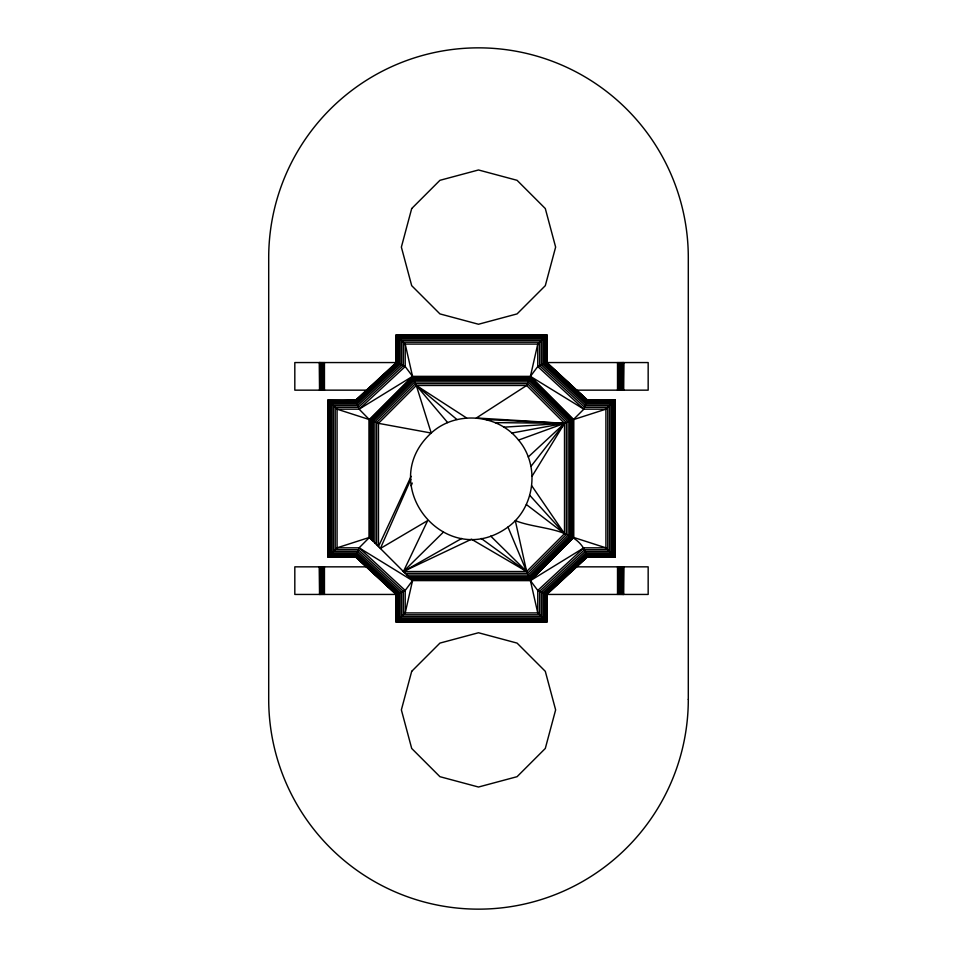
<?xml version="1.0" encoding="UTF-8"?>
<svg xmlns="http://www.w3.org/2000/svg" width="957" height="957" viewBox="0 0 957 957"><rect width="100%" height="100%" fill="white"/><g stroke="black" fill="none" stroke-linecap="round" stroke-linejoin="round"><path stroke-width="1.44" d="M546.519 621.679L546.722 594.369L587.371 556.795L614.37 556.292L614.37 400.708M396.748 621.38L546.232 621.38L546.722 594.369L537.762 590.457L530.429 580.636L507.976 527.056C535.047 507.545 540.155 465.509 518.527 440.088C497.951 413.819 455.747 410.409 431.212 433.043C374.474 484.756 445.962 572.298 507.976 527.056M328.969 401.067L355.801 400.708L396.748 362.847L397.119 335.979L397.119 363.014L355.944 401.067L328.969 401.067L355.693 400.409L396.461 362.715L397.119 335.979L545.861 335.979L545.861 363.014L587.024 401.067L613.042 402.036L613.042 554.964L586.653 554.964L544.892 593.567L544.892 620.052L545.861 593.986L587.024 555.933L613.999 555.933M355.549 400.038L359.114 409.165L369.342 419.561L369.342 537.439L412.539 580.636L405.206 612.923L396.126 622.002L396.078 594.441L355.561 556.926L328.107 556.795M411.199 485.821L412.252 483.046M615.04 400.038L605.913 409.165L583.866 409.165L530.429 376.364L412.539 376.364L369.342 419.561L369.39 537.487L359.114 547.835L355.549 556.962L327.94 556.962L327.94 400.038L355.609 400.205L396.246 362.631L396.126 334.998L546.89 334.95L546.854 362.571L587.419 400.074L615.04 400.038L615.04 556.962L587.431 556.962C578.65 526.206 539.078 530.465 515.285 520.572L526.649 571.52L403.423 571.52L427.683 520.572L380.384 548.481L410.888 479.218M369.725 537.822L369.725 419.716L412.694 376.735L530.274 376.735L573.255 419.716L583.866 409.165L587.419 400.074L546.722 362.631L546.722 335.117L396.461 335.321L396.461 362.715L405.206 366.543L412.539 376.364L416.319 385.48L431.212 433.043L378.47 423.341L369.39 419.573L337.067 409.165L327.94 400.038M411.127 476.287L378.47 546.567L378.47 423.341L416.319 385.48L526.649 385.48L564.51 423.341L564.51 533.659L526.649 571.52L471.49 539.234L403.423 571.52L443.258 532.271M532.176 476.06L564.51 423.341L573.458 419.621L573.458 537.379M615.04 556.962L605.913 547.835L583.866 547.835L530.429 580.636L412.503 580.6L405.206 590.457L396.078 594.441M530.991 466.346L564.51 423.341L476.371 417.97L526.649 385.48L530.417 376.4L537.762 344.077L546.89 334.95M327.94 556.962L337.067 547.835L369.342 537.439M530.154 579.978L572.968 537.164L572.968 419.836L530.154 377.022M613.042 402.036L586.653 402.036L544.892 363.433L544.892 336.948L398.076 336.948L398.076 363.433L356.327 402.036L329.938 402.036L329.938 554.964L355.944 555.933L397.119 593.986L397.119 621.021L396.461 594.285L355.609 556.795L396.246 594.369L396.126 622.002L546.89 622.05L537.762 612.923L530.429 580.636L573.59 537.427L573.626 419.561L530.429 376.364L537.762 366.543L546.854 362.571M530.429 580.636L573.626 537.439L605.913 547.835L605.913 409.165L573.626 419.561M528.276 456.968L564.51 423.341L486.024 419.537M412.539 580.636L359.114 547.835L337.067 547.835L337.067 409.165L359.114 409.165L405.206 366.543L405.206 344.077L396.078 334.95L396.461 362.715M583.866 547.835L537.762 590.457L537.762 612.923L405.206 612.923L405.206 590.457L359.114 547.835M546.89 594.441L546.854 622.002L546.854 594.429L587.419 556.926L614.657 556.591M359.114 409.165L412.539 376.364L405.206 344.077L537.762 344.077L537.762 366.543L583.866 409.165M403.423 571.52L461.741 538.444M518.527 440.088L564.51 423.341L495.295 422.623M511.756 433.043L564.51 423.341L503.944 427.169M396.748 335.62L546.232 335.62L546.232 362.847L587.167 400.708L613.999 401.067L587.024 401.067L613.557 401.521L613.557 555.479M397.155 362.559L294.816 362.559L294.816 390.157L367.476 390.157M545.849 362.559L648.164 362.559L648.164 390.157L575.719 390.157M355.693 400.409L328.311 400.409L328.311 556.591M614.657 400.409L587.287 400.409L546.232 362.847M329.938 554.964L356.327 554.964L398.076 593.567L398.076 620.052L397.119 593.986L397.562 620.567L545.418 620.567L545.861 593.986L545.861 621.021M328.969 555.933L355.944 555.933L329.423 555.479L329.423 401.521M397.119 621.021L396.748 594.153L355.801 556.292L328.61 556.292L328.61 400.708M614.37 556.292L587.167 556.292L546.232 594.153L546.232 621.38M587.371 556.795L614.992 556.926L614.992 400.074M367.476 566.843L294.816 566.843L294.816 594.441L397.155 594.441M575.719 566.843L648.164 566.843L648.164 594.441L545.849 594.441M405.278 573.375L527.427 573.375L566.365 534.437L566.365 422.563L527.427 383.625L415.553 383.625L376.615 422.563L376.615 544.712M407.024 575.121L528.144 575.121L568.111 535.154L568.111 421.846L528.144 381.879L414.836 381.879L374.869 421.846L374.869 542.966M408.603 576.7L528.802 576.7L569.69 535.812L569.69 421.188L528.802 380.3L414.178 380.3L373.29 421.188L373.29 541.387M409.955 578.064L529.365 578.064L571.042 536.375L571.042 420.625L529.365 378.936L413.615 378.936L371.926 420.625L371.926 540.023M410.553 578.65L529.604 578.65L571.628 536.614L571.628 420.386L529.604 378.35L413.376 378.35L371.34 420.386L371.34 539.437M411.51 579.607L529.999 579.607L572.597 537.021L572.597 419.979L529.999 377.393L412.969 377.393L370.383 419.979L370.383 538.48M412.168 580.265L530.274 580.265M396.246 621.883L546.722 621.883M613.999 401.067L587.287 400.409L546.722 362.631M447.685 422.623L416.319 385.48L466.597 417.97M481.227 538.444L526.649 571.52L490.726 536.111M526.362 504.53L564.51 533.659L531.781 485.821M416.319 385.48L456.956 419.537M355.801 556.292L396.461 594.285L396.461 621.679M529.819 495.391L564.51 533.659M623.593 390.157L623.593 362.559L623.39 390.157M623.593 594.441L623.593 566.843L623.39 594.441M623.354 362.559L623.234 390.157M623.354 566.843L623.234 594.441M622.971 362.559L622.971 390.157M622.971 566.843L622.971 594.441M622.54 362.559L622.54 390.157M622.54 566.843L622.54 594.441M621.966 362.559L621.966 390.157M621.966 566.843L621.966 594.441M621.249 362.559L621.249 390.157M621.249 566.843L621.249 594.441M620.423 362.559L620.423 390.157M620.423 566.843L620.423 594.441M619.502 362.559L619.502 390.157M619.502 566.843L619.502 594.441M618.533 362.559L618.533 390.157M618.533 566.843L618.533 594.441M617.528 362.559L617.528 390.157M617.528 566.843L617.528 594.441M324.447 362.559L324.447 390.157M324.447 566.843L324.447 594.441M323.466 362.559L323.466 390.157M323.466 566.843L323.466 594.441M322.557 362.559L322.557 390.157M322.557 566.843L322.557 594.441M321.731 362.559L321.731 390.157M321.731 566.843L321.731 594.441M321.014 362.559L321.014 390.157M321.014 566.843L321.014 594.441M320.428 362.559L320.428 390.157M320.428 566.843L320.428 594.441M320.009 362.559L320.009 390.157M320.009 566.843L320.009 594.441M319.746 362.559L319.746 390.157L319.554 362.559M319.746 566.843L319.746 594.441L319.554 566.843M319.423 362.559L319.518 390.157M319.375 566.843L319.518 594.441M411.701 208.542L401.366 247.109L411.701 285.676L439.933 313.908L478.5 324.244L517.067 313.908L545.299 285.676L555.634 247.109L545.299 208.542L517.067 180.311L478.5 169.975L439.933 180.311L411.701 208.542M411.701 671.324L401.366 709.891L411.701 748.458L439.933 776.689L478.5 787.025L517.067 776.689L545.299 748.458L555.634 709.891L545.299 671.324L517.067 643.092L478.5 632.756L439.933 643.092L411.701 671.324M398.662 363.684L356.554 402.622L330.524 402.622L330.524 554.378L356.554 554.378L398.662 593.316L398.662 619.466L544.306 619.466L544.306 593.316L586.426 554.378L612.456 554.378L612.456 402.622L586.426 402.622L544.306 363.684L544.306 337.534L398.662 337.534L398.662 363.684M400.026 364.282L357.093 403.986L331.888 403.986L331.888 553.014L357.093 553.014L400.026 592.718L400.026 618.102L542.954 618.102L542.954 592.718L585.887 553.014L611.092 553.014L611.092 403.986L585.887 403.986L542.954 364.282L542.954 338.898L400.026 338.898L400.026 364.282M401.605 364.976L357.703 405.553L333.455 405.553L333.455 551.447L357.703 551.447L401.605 592.024L401.605 616.523L541.375 616.523L541.375 592.024L585.265 551.447L609.513 551.447L609.513 405.553L585.265 405.553L541.375 364.976L541.375 340.477L401.605 340.477L401.605 364.976M403.352 365.73L358.385 407.299L335.201 407.299L335.201 549.701L358.385 549.701L403.352 591.27L403.352 614.789L539.628 614.789L539.628 591.27L584.583 549.701L607.767 549.701L607.767 407.299L584.583 407.299L539.628 365.73L539.628 342.211L403.352 342.211L403.352 365.73M688.298 699.352L688.298 257.648A209.798 209.798 0 0 0 478.5 47.85A209.798 209.798 0 0 0 268.702 257.648L268.702 699.352A209.798 209.798 0 0 0 478.5 909.15A209.798 209.798 0 0 0 688.298 699.352"/></g></svg>
